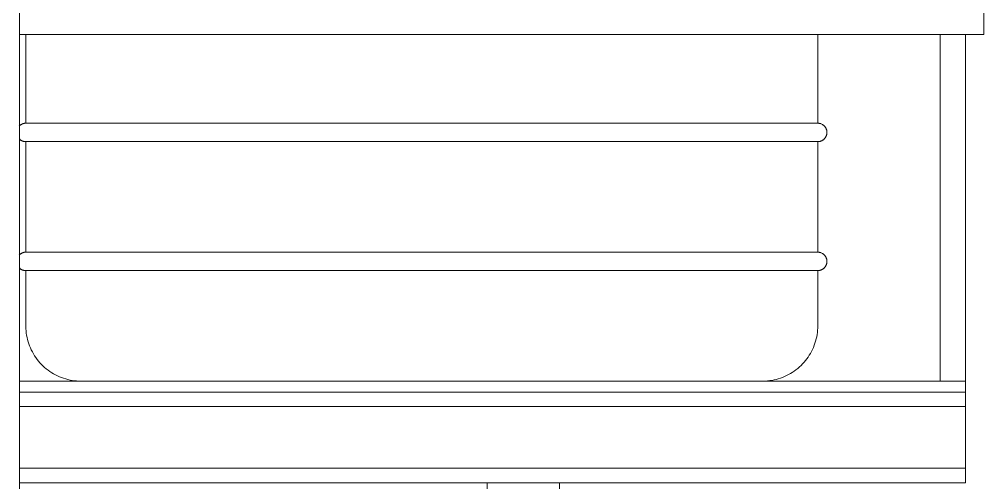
# Model space of a CAD drawing. Header units: inches. Extents: x 22 to 382261, y 22 to 371281.
# Drawn here: x 350682 to 352012, y 147526 to 148165 of the extents above; entities that cross this region are included whole.
import ezdxf

# ---------------------------------------------------------------- set-up
doc = ezdxf.new("R2010")
doc.units = ezdxf.units.IN
doc.header["$MEASUREMENT"] = 0
doc.layers.add('P-PIPE', color=3, linetype='Continuous', lineweight=9)

# ---------------------------------------------------------------- blocks, each defined once
blk = doc.blocks.new('96M_High_Galvanize_Water_Tank_Frame_22788 - 96M_High_Galvanize_Water_Tank_Frame_22788-498790-Rear Elevation')
at = {"layer": 'P-PIPE'}
for p, q in [((-10874.3, 0), (-10874.3, 7969)), ((-9544.3, 7357.7), (-9544.3, 7395.7)), ((-9544.3, 7357.7), (-10874.3, 7357.7)), ((-10865.4, 7357.7), (-10865.4, 7235.6)), ((-10865.4, 7357.7), (-10865.4, 7235.6)), ((-9773.2, 7235.6), (-9773.2, 7357.7)), ((-9773.2, 7235.6), (-9773.2, 7357.7)), ((-9604.3, 6880), (-9604.3, 7357.7)), ((-9569.3, 6880), (-9569.3, 7357.7)), ((-10319.3, 7235.6), (-10865.4, 7235.6)), ((-10865.4, 7235.6), (-10865, 7235.6)), ((-10863.9, 7235.6), (-10865.4, 7235.6)), ((-9773.2, 7235.6), (-10319.3, 7235.6)), ((-9773.2, 7235.6), (-9774.8, 7235.6)), ((-9773.2, 7235.6), (-9773.7, 7235.6)), ((-10865.4, 7210.2), (-10865.4, 7057.8)), ((-10319.3, 7210.2), (-10865.4, 7210.2)), ((-10865.4, 7210.2), (-10865, 7210.2)), ((-10865.4, 7210.2), (-10865.4, 7057.8)), ((-10863.9, 7210.2), (-10865.4, 7210.2)), ((-9773.2, 7210.2), (-10319.3, 7210.2)), ((-9773.2, 7210.2), (-9774.8, 7210.2)), ((-9773.2, 7210.2), (-9773.7, 7210.2)), ((-9773.2, 7057.8), (-9773.2, 7210.2)), ((-9773.2, 7057.8), (-9773.2, 7210.2)), ((-9763.6, 7214.6), (-9763.9, 7214.3)), ((-9762.4, 7216.3), (-9762.7, 7215.8)), ((-10319.3, 7057.8), (-10865.4, 7057.8)), ((-10865.4, 7057.8), (-10865, 7057.8)), ((-10863.9, 7057.8), (-10865.4, 7057.8)), ((-9773.2, 7057.8), (-10319.3, 7057.8)), ((-9773.2, 7057.8), (-9774.8, 7057.8)), ((-9773.2, 7057.8), (-9773.7, 7057.8)), ((-9763.6, 7036.8), (-9763.9, 7036.5)), ((-9762.4, 7038.5), (-9762.7, 7038)), ((-10865.4, 7032.4), (-10865.4, 6956.2)), ((-10319.3, 7032.4), (-10865.4, 7032.4)), ((-10865.4, 7032.4), (-10865, 7032.4)), ((-10865.4, 7032.4), (-10865.4, 6956.2)), ((-10863.9, 7032.4), (-10865.4, 7032.4)), ((-9773.2, 7032.4), (-10319.3, 7032.4)), ((-9773.2, 7032.4), (-9774.8, 7032.4)), ((-9773.2, 7032.4), (-9773.7, 7032.4)), ((-9773.2, 6956.2), (-9773.2, 7032.4)), ((-9773.2, 6956.2), (-9773.2, 7032.4)), ((-10874.3, 6880), (-9569.3, 6880)), ((-9569.3, 6880), (-9604.3, 6880)), ((-9569.3, 6880), (-9569.3, 6865)), ((-9569.3, 6865), (-10874.3, 6865)), ((-9569.3, 6865), (-10874.3, 6865)), ((-9569.3, 6865), (-9569.3, 6845)), ((-9569.3, 6845), (-10874.3, 6845)), ((-9569.3, 6845), (-9569.3, 6760)), ((-9569.3, 6760), (-10874.3, 6760)), ((-9569.3, 6760), (-9569.3, 6740)), ((-9569.3, 6740), (-10874.3, 6740)), ((-10129.3, 6740), (-10229.3, 6740)), ((-10229.3, 6740), (-10229.3, 6720)), ((-10129.3, 6720), (-10129.3, 6740))]:
    blk.add_line(p, q, dxfattribs=at)
at = {"layer": 'P-PIPE', "flags": 128}
for points in [[(-10874.4, 7231.9), (-10874, 7232.3), (-10873.6, 7232.6), (-10873.2, 7232.9), (-10872.8, 7233.2), (-10872.4, 7233.5), (-10872, 7233.8), (-10871.5, 7234), (-10871.1, 7234.3), (-10870.6, 7234.5), (-10870.2, 7234.7), (-10869.7, 7234.9), (-10869.2, 7235), (-10868.7, 7235.2), (-10868.2, 7235.3), (-10867.7, 7235.4), (-10867.2, 7235.5), (-10866.7, 7235.5), (-10866.2, 7235.6), (-10865.7, 7235.6), (-10865.4, 7235.6)], [(-10872.4, 7233.5), (-10872, 7233.8), (-10871.5, 7234), (-10871.1, 7234.3), (-10870.6, 7234.5), (-10870.2, 7234.7), (-10869.7, 7234.9), (-10869.2, 7235), (-10868.7, 7235.2), (-10868.2, 7235.3), (-10867.7, 7235.4), (-10867.2, 7235.5), (-10866.7, 7235.5), (-10866.2, 7235.6), (-10865.7, 7235.6), (-10865.4, 7235.6)], [(-10319.3, 7235.6), (-10341.2, 7235.6), (-10363, 7235.6), (-10384.7, 7235.6), (-10406.3, 7235.6), (-10427.8, 7235.6), (-10449.1, 7235.6), (-10470.2, 7235.6), (-10491.1, 7235.6), (-10511.7, 7235.6), (-10532, 7235.6), (-10551.9, 7235.6), (-10571.5, 7235.6), (-10590.7, 7235.6), (-10609.4, 7235.6), (-10627.7, 7235.6), (-10645.5, 7235.6), (-10662.7, 7235.6), (-10679.4, 7235.6), (-10695.5, 7235.6), (-10711.1, 7235.6), (-10726, 7235.6), (-10740.2, 7235.6), (-10753.8, 7235.6), (-10766.7, 7235.6), (-10778.9, 7235.6), (-10790.3, 7235.6), (-10801, 7235.6), (-10810.9, 7235.6), (-10820, 7235.6), (-10828.3, 7235.6), (-10835.8, 7235.6), (-10842.5, 7235.6), (-10848.3, 7235.6), (-10853.3, 7235.6), (-10857.5, 7235.6), (-10860.8, 7235.6), (-10863.2, 7235.6), (-10864.7, 7235.6), (-10865.4, 7235.6), (-10865.4, 7235.6)], [(-10865.4, 7235.6), (-10865, 7235.6), (-10863.7, 7235.6), (-10861.5, 7235.6)], [(-10864.7, 7235.6), (-10865.4, 7235.6), (-10865.4, 7235.6)], [(-9773.2, 7235.6), (-9773.7, 7235.6), (-9775, 7235.6), (-9777.2, 7235.6), (-9780.2, 7235.6), (-9784.1, 7235.6), (-9788.9, 7235.6), (-9794.5, 7235.6), (-9800.9, 7235.6), (-9808.2, 7235.6), (-9816.3, 7235.6), (-9825.2, 7235.6), (-9834.9, 7235.6), (-9845.4, 7235.6), (-9856.6, 7235.6), (-9868.6, 7235.6), (-9881.3, 7235.6), (-9894.7, 7235.6), (-9908.8, 7235.6), (-9923.5, 7235.6), (-9938.9, 7235.6), (-9954.8, 7235.6), (-9971.4, 7235.6), (-9988.5, 7235.6), (-10006.1, 7235.6), (-10024.3, 7235.6), (-10042.9, 7235.6), (-10061.9, 7235.6), (-10081.4, 7235.6), (-10101.2, 7235.6), (-10121.4, 7235.6), (-10142, 7235.6), (-10162.8, 7235.6), (-10183.8, 7235.6), (-10205.1, 7235.6), (-10226.5, 7235.6), (-10248.1, 7235.6), (-10269.8, 7235.6), (-10291.6, 7235.6), (-10313.4, 7235.6), (-10319.3, 7235.6)], [(-9777.9, 7235.6), (-9775.5, 7235.6), (-9773.9, 7235.6), (-9773.3, 7235.6), (-9773.2, 7235.6)], [(-9773.9, 7235.6), (-9773.3, 7235.6), (-9773.2, 7235.6)], [(-9773.2, 7235.6), (-9772.7, 7235.6), (-9772.2, 7235.6), (-9771.7, 7235.5), (-9771.2, 7235.4), (-9770.7, 7235.3), (-9770.2, 7235.2), (-9769.7, 7235.1), (-9769.2, 7235), (-9768.8, 7234.8), (-9768.3, 7234.6), (-9767.8, 7234.4), (-9767.4, 7234.2), (-9766.9, 7233.9), (-9766.5, 7233.7), (-9766.1, 7233.4), (-9765.6, 7233.1), (-9765.2, 7232.8), (-9764.9, 7232.4), (-9764.5, 7232.1), (-9764.1, 7231.7), (-9763.8, 7231.4), (-9763.4, 7231), (-9763.1, 7230.6), (-9762.8, 7230.2), (-9762.5, 7229.8), (-9762.3, 7229.3), (-9762, 7228.9), (-9761.8, 7228.4), (-9761.6, 7228), (-9761.4, 7227.5), (-9761.2, 7227), (-9761.1, 7226.5), (-9760.9, 7226.1), (-9760.8, 7225.6), (-9760.7, 7225.1), (-9760.6, 7224.6), (-9760.6, 7224.1), (-9760.5, 7223.5), (-9760.5, 7223), (-9760.5, 7222.5), (-9760.6, 7222), (-9760.6, 7221.5), (-9760.7, 7221), (-9760.8, 7220.5), (-9760.9, 7220), (-9761, 7219.5), (-9761.1, 7219), (-9761.3, 7218.6), (-9761.5, 7218.1), (-9761.7, 7217.6), (-9761.9, 7217.2), (-9762.1, 7216.7), (-9762.4, 7216.3), (-9762.7, 7215.8), (-9763, 7215.4), (-9763.3, 7215), (-9763.6, 7214.6), (-9763.9, 7214.3), (-9764.3, 7213.9), (-9764.6, 7213.5), (-9765, 7213.2), (-9765.4, 7212.9), (-9765.8, 7212.6), (-9766.2, 7212.3), (-9766.7, 7212), (-9767.1, 7211.8), (-9767.6, 7211.5), (-9768, 7211.3), (-9768.5, 7211.1), (-9769, 7210.9), (-9769.5, 7210.8), (-9769.9, 7210.6), (-9770.4, 7210.5), (-9770.9, 7210.4), (-9771.4, 7210.3), (-9771.9, 7210.3), (-9772.4, 7210.2), (-9773, 7210.2), (-9773.2, 7210.2)], [(-9773.2, 7235.6), (-9772.7, 7235.6), (-9772.2, 7235.6), (-9771.7, 7235.5), (-9771.2, 7235.4), (-9770.7, 7235.3), (-9770.2, 7235.2), (-9769.7, 7235.1), (-9769.2, 7235), (-9768.8, 7234.8), (-9768.3, 7234.6), (-9767.8, 7234.4), (-9767.4, 7234.2), (-9766.9, 7233.9), (-9766.5, 7233.7), (-9766.1, 7233.4), (-9765.6, 7233.1), (-9765.2, 7232.8), (-9764.9, 7232.4), (-9764.5, 7232.1), (-9764.1, 7231.7), (-9763.8, 7231.4), (-9763.4, 7231)], [(-9760.6, 7224.1), (-9760.5, 7223.5), (-9760.5, 7223), (-9760.5, 7222.5), (-9760.6, 7222), (-9760.6, 7221.5), (-9760.7, 7221), (-9760.8, 7220.5), (-9760.9, 7220), (-9761, 7219.5), (-9761.1, 7219), (-9761.3, 7218.6), (-9761.5, 7218.1), (-9761.7, 7217.6), (-9761.9, 7217.2), (-9762.1, 7216.7)], [(-9761.2, 7227), (-9761.1, 7226.5), (-9760.9, 7226.1), (-9760.8, 7225.6)], [(-10865.4, 7210.2), (-10865.9, 7210.2), (-10866.4, 7210.2), (-10866.9, 7210.3), (-10867.4, 7210.4), (-10867.9, 7210.5), (-10868.4, 7210.6), (-10868.9, 7210.7), (-10869.4, 7210.8), (-10869.9, 7211), (-10870.4, 7211.2), (-10870.8, 7211.4), (-10871.3, 7211.6), (-10871.7, 7211.9), (-10872.2, 7212.1), (-10872.6, 7212.4), (-10873, 7212.7), (-10873.4, 7213), (-10873.8, 7213.4), (-10874.2, 7213.7)], [(-10865.4, 7210.2), (-10865.9, 7210.2), (-10866.4, 7210.2), (-10866.9, 7210.3), (-10867.4, 7210.4), (-10867.9, 7210.5), (-10868.4, 7210.6), (-10868.9, 7210.7), (-10869.4, 7210.8), (-10869.9, 7211), (-10870.4, 7211.2), (-10870.8, 7211.4), (-10871.3, 7211.6), (-10871.7, 7211.9), (-10872.2, 7212.1), (-10872.6, 7212.4), (-10873, 7212.7), (-10873.4, 7213), (-10873.8, 7213.4), (-10874.2, 7213.7)], [(-10860.8, 7210.2), (-10863.2, 7210.2), (-10864.7, 7210.2), (-10865.4, 7210.2), (-10865.4, 7210.2)], [(-10865.4, 7210.2), (-10865, 7210.2), (-10863.7, 7210.2), (-10861.5, 7210.2), (-10858.5, 7210.2), (-10854.5, 7210.2), (-10849.8, 7210.2), (-10844.2, 7210.2), (-10837.7, 7210.2), (-10830.4, 7210.2), (-10822.3, 7210.2), (-10813.4, 7210.2), (-10803.7, 7210.2), (-10793.2, 7210.2), (-10782, 7210.2), (-10770, 7210.2), (-10757.3, 7210.2), (-10744, 7210.2), (-10729.9, 7210.2), (-10715.2, 7210.2), (-10699.8, 7210.2), (-10683.8, 7210.2), (-10667.3, 7210.2), (-10650.2, 7210.2), (-10632.5, 7210.2), (-10614.4, 7210.2), (-10595.8, 7210.2), (-10576.7, 7210.2), (-10557.3, 7210.2), (-10537.4, 7210.2), (-10517.2, 7210.2), (-10496.7, 7210.2), (-10475.9, 7210.2), (-10454.9, 7210.2), (-10433.6, 7210.2), (-10412.1, 7210.2), (-10390.5, 7210.2), (-10368.8, 7210.2), (-10347.1, 7210.2), (-10325.2, 7210.2), (-10319.3, 7210.2)], [(-10864.7, 7210.2), (-10865.4, 7210.2), (-10865.4, 7210.2)], [(-10319.3, 7210.2), (-10297.5, 7210.2), (-10275.7, 7210.2), (-10254, 7210.2), (-10232.3, 7210.2), (-10210.8, 7210.2), (-10189.5, 7210.2), (-10168.4, 7210.2), (-10147.5, 7210.2), (-10126.9, 7210.2), (-10106.7, 7210.2), (-10086.7, 7210.2), (-10067.1, 7210.2), (-10048, 7210.2), (-10029.2, 7210.2), (-10011, 7210.2), (-9993.2, 7210.2), (-9975.9, 7210.2), (-9959.2, 7210.2), (-9943.1, 7210.2), (-9927.6, 7210.2), (-9912.7, 7210.2), (-9898.4, 7210.2), (-9884.8, 7210.2), (-9872, 7210.2), (-9859.8, 7210.2), (-9848.4, 7210.2), (-9837.7, 7210.2), (-9827.8, 7210.2), (-9818.7, 7210.2), (-9810.3, 7210.2), (-9802.8, 7210.2), (-9796.2, 7210.2), (-9790.3, 7210.2), (-9785.3, 7210.2), (-9781.2, 7210.2), (-9777.9, 7210.2), (-9775.5, 7210.2), (-9773.9, 7210.2), (-9773.3, 7210.2), (-9773.2, 7210.2)], [(-9773.2, 7210.2), (-9773.7, 7210.2), (-9775, 7210.2), (-9777.2, 7210.2)], [(-9773.9, 7210.2), (-9773.3, 7210.2), (-9773.2, 7210.2)], [(-9770.4, 7210.5), (-9770.9, 7210.4), (-9771.4, 7210.3), (-9771.9, 7210.3), (-9772.4, 7210.2), (-9773, 7210.2), (-9773.2, 7210.2)], [(-10874.4, 7054.1), (-10874, 7054.5), (-10873.6, 7054.8), (-10873.2, 7055.1), (-10872.8, 7055.4), (-10872.4, 7055.7), (-10872, 7056), (-10871.5, 7056.2), (-10871.1, 7056.5), (-10870.6, 7056.7), (-10870.2, 7056.9), (-10869.7, 7057.1), (-10869.2, 7057.2), (-10868.7, 7057.4), (-10868.2, 7057.5), (-10867.7, 7057.6), (-10867.2, 7057.7), (-10866.7, 7057.7), (-10866.2, 7057.8), (-10865.7, 7057.8), (-10865.4, 7057.8)], [(-10872.4, 7055.7), (-10872, 7056), (-10871.5, 7056.2), (-10871.1, 7056.5), (-10870.6, 7056.7), (-10870.2, 7056.9), (-10869.7, 7057.1), (-10869.2, 7057.2), (-10868.7, 7057.4), (-10868.2, 7057.5), (-10867.7, 7057.6), (-10867.2, 7057.7), (-10866.7, 7057.7), (-10866.2, 7057.8), (-10865.7, 7057.8), (-10865.4, 7057.8)], [(-10319.3, 7057.8), (-10341.2, 7057.8), (-10363, 7057.8), (-10384.7, 7057.8), (-10406.3, 7057.8), (-10427.8, 7057.8), (-10449.1, 7057.8), (-10470.2, 7057.8), (-10491.1, 7057.8), (-10511.7, 7057.8), (-10532, 7057.8), (-10551.9, 7057.8), (-10571.5, 7057.8), (-10590.7, 7057.8), (-10609.4, 7057.8), (-10627.7, 7057.8), (-10645.5, 7057.8), (-10662.7, 7057.8), (-10679.4, 7057.8), (-10695.5, 7057.8), (-10711.1, 7057.8), (-10726, 7057.8), (-10740.2, 7057.8), (-10753.8, 7057.8), (-10766.7, 7057.8), (-10778.9, 7057.8), (-10790.3, 7057.8), (-10801, 7057.8), (-10810.9, 7057.8), (-10820, 7057.8), (-10828.3, 7057.8), (-10835.8, 7057.8), (-10842.5, 7057.8), (-10848.3, 7057.8), (-10853.3, 7057.8), (-10857.5, 7057.8), (-10860.8, 7057.8), (-10863.2, 7057.8), (-10864.7, 7057.8), (-10865.4, 7057.8), (-10865.4, 7057.8)], [(-10865.4, 7057.8), (-10865, 7057.8), (-10863.7, 7057.8), (-10861.5, 7057.8)], [(-10864.7, 7057.8), (-10865.4, 7057.8), (-10865.4, 7057.8)], [(-9773.2, 7057.8), (-9773.7, 7057.8), (-9775, 7057.8), (-9777.2, 7057.8), (-9780.2, 7057.8), (-9784.1, 7057.8), (-9788.9, 7057.8), (-9794.5, 7057.8), (-9800.9, 7057.8), (-9808.2, 7057.8), (-9816.3, 7057.8), (-9825.2, 7057.8), (-9834.9, 7057.8), (-9845.4, 7057.8), (-9856.6, 7057.8), (-9868.6, 7057.8), (-9881.3, 7057.8), (-9894.7, 7057.8), (-9908.8, 7057.8), (-9923.5, 7057.8), (-9938.9, 7057.8), (-9954.8, 7057.8), (-9971.4, 7057.8), (-9988.5, 7057.8), (-10006.1, 7057.8), (-10024.3, 7057.8), (-10042.9, 7057.8), (-10061.9, 7057.8), (-10081.4, 7057.8), (-10101.2, 7057.8), (-10121.4, 7057.8), (-10142, 7057.8), (-10162.8, 7057.8), (-10183.8, 7057.8), (-10205.1, 7057.8), (-10226.5, 7057.8), (-10248.1, 7057.8), (-10269.8, 7057.8), (-10291.6, 7057.8), (-10313.4, 7057.8), (-10319.3, 7057.8)], [(-9777.9, 7057.8), (-9775.5, 7057.8), (-9773.9, 7057.8), (-9773.3, 7057.8), (-9773.2, 7057.8)], [(-9773.9, 7057.8), (-9773.3, 7057.8), (-9773.2, 7057.8)], [(-9773.2, 7057.8), (-9772.7, 7057.8), (-9772.2, 7057.8), (-9771.7, 7057.7), (-9771.2, 7057.6), (-9770.7, 7057.5), (-9770.2, 7057.4), (-9769.7, 7057.3), (-9769.2, 7057.2), (-9768.8, 7057), (-9768.3, 7056.8), (-9767.8, 7056.6), (-9767.4, 7056.4), (-9766.9, 7056.1), (-9766.5, 7055.9), (-9766.1, 7055.6), (-9765.6, 7055.3), (-9765.2, 7055), (-9764.9, 7054.6), (-9764.5, 7054.3), (-9764.1, 7053.9), (-9763.8, 7053.6), (-9763.4, 7053.2), (-9763.1, 7052.8), (-9762.8, 7052.4), (-9762.5, 7052), (-9762.3, 7051.5), (-9762, 7051.1), (-9761.8, 7050.6), (-9761.6, 7050.2), (-9761.4, 7049.7), (-9761.2, 7049.2), (-9761.1, 7048.7), (-9760.9, 7048.3), (-9760.8, 7047.8), (-9760.7, 7047.3), (-9760.6, 7046.8), (-9760.6, 7046.3), (-9760.5, 7045.7), (-9760.5, 7045.2), (-9760.5, 7044.7), (-9760.6, 7044.2), (-9760.6, 7043.7), (-9760.7, 7043.2), (-9760.8, 7042.7), (-9760.9, 7042.2), (-9761, 7041.7), (-9761.1, 7041.2), (-9761.3, 7040.8), (-9761.5, 7040.3), (-9761.7, 7039.8), (-9761.9, 7039.4), (-9762.1, 7038.9), (-9762.4, 7038.5), (-9762.7, 7038), (-9763, 7037.6), (-9763.3, 7037.2), (-9763.6, 7036.8), (-9763.9, 7036.5), (-9764.3, 7036.1), (-9764.6, 7035.7), (-9765, 7035.4), (-9765.4, 7035.1), (-9765.8, 7034.8), (-9766.2, 7034.5), (-9766.7, 7034.2), (-9767.1, 7034), (-9767.6, 7033.7), (-9768, 7033.5), (-9768.5, 7033.3), (-9769, 7033.1), (-9769.5, 7033), (-9769.9, 7032.8), (-9770.4, 7032.7), (-9770.9, 7032.6), (-9771.4, 7032.5), (-9771.9, 7032.5), (-9772.4, 7032.4), (-9773, 7032.4), (-9773.2, 7032.4)], [(-9773.2, 7057.8), (-9772.7, 7057.8), (-9772.2, 7057.8), (-9771.7, 7057.7), (-9771.2, 7057.6), (-9770.7, 7057.5), (-9770.2, 7057.4), (-9769.7, 7057.3), (-9769.2, 7057.2), (-9768.8, 7057), (-9768.3, 7056.8), (-9767.8, 7056.6), (-9767.4, 7056.4), (-9766.9, 7056.1), (-9766.5, 7055.9), (-9766.1, 7055.6), (-9765.6, 7055.3), (-9765.2, 7055), (-9764.9, 7054.6), (-9764.5, 7054.3), (-9764.1, 7053.9), (-9763.8, 7053.6), (-9763.4, 7053.2)], [(-9760.6, 7046.3), (-9760.5, 7045.7), (-9760.5, 7045.2), (-9760.5, 7044.7), (-9760.6, 7044.2), (-9760.6, 7043.7), (-9760.7, 7043.2), (-9760.8, 7042.7), (-9760.9, 7042.2), (-9761, 7041.7), (-9761.1, 7041.2), (-9761.3, 7040.8), (-9761.5, 7040.3), (-9761.7, 7039.8), (-9761.9, 7039.4), (-9762.1, 7038.9)], [(-9761.2, 7049.2), (-9761.1, 7048.7), (-9760.9, 7048.3), (-9760.8, 7047.8)], [(-10865.4, 7032.4), (-10865.9, 7032.4), (-10866.4, 7032.4), (-10866.9, 7032.5), (-10867.4, 7032.6), (-10867.9, 7032.7), (-10868.4, 7032.8), (-10868.9, 7032.9), (-10869.4, 7033), (-10869.9, 7033.2), (-10870.4, 7033.4), (-10870.8, 7033.6), (-10871.3, 7033.8), (-10871.7, 7034.1), (-10872.2, 7034.3), (-10872.6, 7034.6), (-10873, 7034.9), (-10873.4, 7035.2), (-10873.8, 7035.6), (-10874.2, 7035.9)], [(-10865.4, 7032.4), (-10865.9, 7032.4), (-10866.4, 7032.4), (-10866.9, 7032.5), (-10867.4, 7032.6), (-10867.9, 7032.7), (-10868.4, 7032.8), (-10868.9, 7032.9), (-10869.4, 7033), (-10869.9, 7033.2), (-10870.4, 7033.4), (-10870.8, 7033.6), (-10871.3, 7033.8), (-10871.7, 7034.1), (-10872.2, 7034.3), (-10872.6, 7034.6), (-10873, 7034.9), (-10873.4, 7035.2), (-10873.8, 7035.6), (-10874.2, 7035.9)], [(-10860.8, 7032.4), (-10863.2, 7032.4), (-10864.7, 7032.4), (-10865.4, 7032.4), (-10865.4, 7032.4)], [(-10865.4, 7032.4), (-10865, 7032.4), (-10863.7, 7032.4), (-10861.5, 7032.4), (-10858.5, 7032.4), (-10854.5, 7032.4), (-10849.8, 7032.4), (-10844.2, 7032.4), (-10837.7, 7032.4), (-10830.4, 7032.4), (-10822.3, 7032.4), (-10813.4, 7032.4), (-10803.7, 7032.4), (-10793.2, 7032.4), (-10782, 7032.4), (-10770, 7032.4), (-10757.3, 7032.4), (-10744, 7032.4), (-10729.9, 7032.4), (-10715.2, 7032.4), (-10699.8, 7032.4), (-10683.8, 7032.4), (-10667.3, 7032.4), (-10650.2, 7032.4), (-10632.5, 7032.4), (-10614.4, 7032.4), (-10595.8, 7032.4), (-10576.7, 7032.4), (-10557.3, 7032.4), (-10537.4, 7032.4), (-10517.2, 7032.4), (-10496.7, 7032.4), (-10475.9, 7032.4), (-10454.9, 7032.4), (-10433.6, 7032.4), (-10412.1, 7032.4), (-10390.5, 7032.4), (-10368.8, 7032.4), (-10347.1, 7032.4), (-10325.2, 7032.4), (-10319.3, 7032.4)], [(-10864.7, 7032.4), (-10865.4, 7032.4), (-10865.4, 7032.4)], [(-10319.3, 7032.4), (-10297.5, 7032.4), (-10275.7, 7032.4), (-10254, 7032.4), (-10232.3, 7032.4), (-10210.8, 7032.4), (-10189.5, 7032.4), (-10168.4, 7032.4), (-10147.5, 7032.4), (-10126.9, 7032.4), (-10106.7, 7032.4), (-10086.7, 7032.4), (-10067.1, 7032.4), (-10048, 7032.4), (-10029.2, 7032.4), (-10011, 7032.4), (-9993.2, 7032.4), (-9975.9, 7032.4), (-9959.2, 7032.4), (-9943.1, 7032.4), (-9927.6, 7032.4), (-9912.7, 7032.4), (-9898.4, 7032.4), (-9884.8, 7032.4), (-9872, 7032.4), (-9859.8, 7032.4), (-9848.4, 7032.4), (-9837.7, 7032.4), (-9827.8, 7032.4), (-9818.7, 7032.4), (-9810.3, 7032.4), (-9802.8, 7032.4), (-9796.2, 7032.4), (-9790.3, 7032.4), (-9785.3, 7032.4), (-9781.2, 7032.4), (-9777.9, 7032.4), (-9775.5, 7032.4), (-9773.9, 7032.4), (-9773.3, 7032.4), (-9773.2, 7032.4)], [(-9773.2, 7032.4), (-9773.7, 7032.4), (-9775, 7032.4), (-9777.2, 7032.4)], [(-9773.9, 7032.4), (-9773.3, 7032.4), (-9773.2, 7032.4)], [(-9770.4, 7032.7), (-9770.9, 7032.6), (-9771.4, 7032.5), (-9771.9, 7032.5), (-9772.4, 7032.4), (-9773, 7032.4), (-9773.2, 7032.4)], [(-10789.2, 6880), (-10792.3, 6880.1), (-10795.3, 6880.2), (-10798.3, 6880.5), (-10801.4, 6881), (-10804.4, 6881.5), (-10807.3, 6882.2), (-10810.3, 6883), (-10813.2, 6883.9), (-10816.1, 6884.9), (-10818.9, 6886), (-10821.7, 6887.3), (-10824.4, 6888.6), (-10827.1, 6890.1), (-10829.7, 6891.6), (-10832.3, 6893.3), (-10834.7, 6895.1), (-10837.1, 6896.9), (-10839.5, 6898.9), (-10841.7, 6901), (-10843.9, 6903.1), (-10846, 6905.3), (-10848, 6907.6), (-10849.9, 6910), (-10851.6, 6912.5), (-10853.3, 6915), (-10854.9, 6917.6), (-10856.4, 6920.3), (-10857.8, 6923), (-10859.1, 6925.8), (-10860.2, 6928.6), (-10861.3, 6931.5), (-10862.2, 6934.4), (-10863, 6937.3), (-10863.7, 6940.3), (-10864.3, 6943.2), (-10864.8, 6946.3), (-10865.1, 6949.3), (-10865.3, 6952.3), (-10865.4, 6955.4), (-10865.4, 6956.2)], [(-10789.2, 6880), (-10792.3, 6880.1), (-10795.3, 6880.2), (-10798.3, 6880.5), (-10801.4, 6881), (-10804.4, 6881.5), (-10807.3, 6882.2), (-10810.3, 6883), (-10813.2, 6883.9), (-10816.1, 6884.9), (-10818.9, 6886), (-10821.7, 6887.3), (-10824.4, 6888.6), (-10827.1, 6890.1), (-10829.7, 6891.6), (-10832.3, 6893.3), (-10834.7, 6895.1), (-10837.1, 6896.9), (-10839.5, 6898.9), (-10841.7, 6901), (-10843.9, 6903.1), (-10846, 6905.3), (-10848, 6907.6), (-10849.9, 6910), (-10851.6, 6912.5), (-10853.3, 6915), (-10854.9, 6917.6), (-10856.4, 6920.3), (-10857.8, 6923), (-10859.1, 6925.8), (-10860.2, 6928.6), (-10861.3, 6931.5), (-10862.2, 6934.4), (-10863, 6937.3), (-10863.7, 6940.3), (-10864.3, 6943.2), (-10864.8, 6946.3), (-10865.1, 6949.3), (-10865.3, 6952.3), (-10865.4, 6955.4), (-10865.4, 6956.2)], [(-9773.2, 6956.2), (-9773.3, 6953.2), (-9773.5, 6950.1), (-9773.8, 6947.1), (-9774.2, 6944.1), (-9774.7, 6941.1), (-9775.4, 6938.1), (-9776.2, 6935.1), (-9777.1, 6932.2), (-9778.1, 6929.4), (-9779.2, 6926.5), (-9780.5, 6923.7), (-9781.8, 6921), (-9783.3, 6918.3), (-9784.9, 6915.7), (-9786.5, 6913.2), (-9788.3, 6910.7), (-9790.2, 6908.3), (-9792.1, 6906), (-9794.2, 6903.7), (-9796.3, 6901.5), (-9798.6, 6899.5), (-9800.9, 6897.5), (-9803.3, 6895.6), (-9805.7, 6893.8), (-9808.3, 6892.1), (-9810.9, 6890.5), (-9813.5, 6889), (-9816.2, 6887.6), (-9819, 6886.3), (-9821.8, 6885.2), (-9824.7, 6884.1), (-9827.6, 6883.2), (-9830.5, 6882.4), (-9833.5, 6881.7), (-9836.5, 6881.1), (-9839.5, 6880.7), (-9842.5, 6880.3), (-9845.6, 6880.1), (-9848.6, 6880)], [(-9773.2, 6956.2), (-9773.3, 6953.2), (-9773.5, 6950.1), (-9773.8, 6947.1), (-9774.2, 6944.1), (-9774.7, 6941.1), (-9775.4, 6938.1), (-9776.2, 6935.1), (-9777.1, 6932.2), (-9778.1, 6929.4), (-9779.2, 6926.5), (-9780.5, 6923.7), (-9781.8, 6921), (-9783.3, 6918.3), (-9784.9, 6915.7), (-9786.5, 6913.2), (-9788.3, 6910.7), (-9790.2, 6908.3), (-9792.1, 6906), (-9794.2, 6903.7), (-9796.3, 6901.5), (-9798.6, 6899.5), (-9800.9, 6897.5), (-9803.3, 6895.6), (-9805.7, 6893.8), (-9808.3, 6892.1), (-9810.9, 6890.5), (-9813.5, 6889), (-9816.2, 6887.6), (-9819, 6886.3), (-9821.8, 6885.2), (-9824.7, 6884.1), (-9827.6, 6883.2), (-9830.5, 6882.4), (-9833.5, 6881.7), (-9836.5, 6881.1), (-9839.5, 6880.7), (-9842.5, 6880.3), (-9845.6, 6880.1), (-9848.6, 6880)]]:
    blk.add_lwpolyline(points, dxfattribs=at)

msp = doc.modelspace()

# ---------------------------------------------------------------- block references
at = {"layer": 'P-PIPE'}
msp.add_blockref('96M_High_Galvanize_Water_Tank_Frame_22788 - 96M_High_Galvanize_Water_Tank_Frame_22788-498790-Rear Elevation', (361556.8, 140786.1), dxfattribs=at)

doc.saveas('drawing.dxf')
